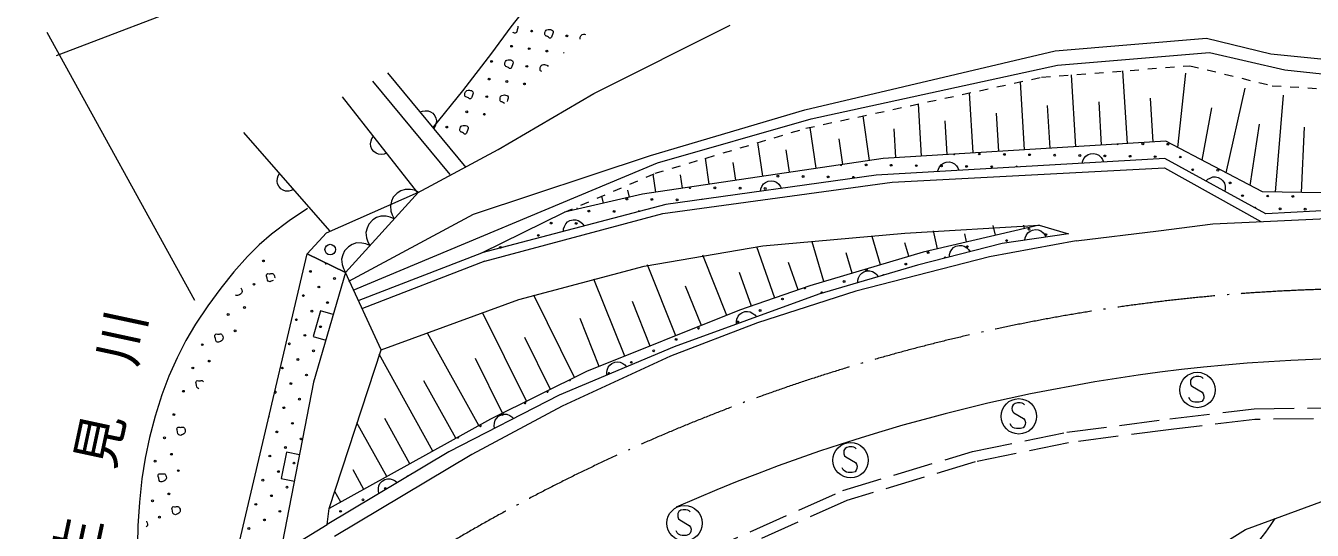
# Model space of a CAD drawing. Units: millimetres, scale not verified. Extents: x 40000 to 680000, y 20000 to 380000.
# Drawn here: x 250281 to 322692, y 306802 to 335176 of the extents above; entities that cross this region are included whole.
import ezdxf

# ---------------------------------------------------------------- set-up
doc = ezdxf.new("R2010")
doc.units = ezdxf.units.MM
doc.header["$LTSCALE"] = 1000
for name, pattern in [('USER1', [1, 0.5, -0.5]), ('USER2', [3, 2.25, -0.75]), ('USER4', [7.000001, 5.508197, -0.688525, 0.114754, -0.688525])]:
    doc.linetypes.add(name, pattern=pattern)
for name, color, linetype, lineweight in [('S-BGD', 1, 'Continuous', 13), ('S-BGD-HTXT', 6, 'Continuous', 13), ('S-BMK', 3, 'USER4', 13)]:
    doc.layers.add(name, color=color, linetype=linetype, lineweight=lineweight)
doc.styles.add('ＭＳ ゴシック', font='')
doc.styles.get('ＭＳ ゴシック').set_extended_font_data('MS Gothic')

# ---------------------------------------------------------------- blocks, each defined once
blk = doc.blocks.new('BUHIN47')
at = {"layer": 'S-BGD'}
blk.add_lwpolyline([(1018, 48), (930, 278), (799, 471), (590, 686), (360, 797), (117, 862), (-198, 847), (-434, 760), (-652, 627), (-840, 394), (-947, 190), (-1018, -48)], dxfattribs=at)
blk = doc.blocks.new('BUHIN109')
at = {"layer": 'S-BGD'}
blk.add_lwpolyline([(-448, 399), (-321, 470), (-189, 510), (-16, 532), (130, 498), (264, 436), (403, 312), (480, 187), (531, 46), (530, -131), (506, -266), (448, -399)], dxfattribs=at)
blk = doc.blocks.new('BUHIN158')
at = {"layer": 'S-BGD'}
blk.add_lwpolyline([(677, 231), (682, 312), (654, 390), (595, 479), (486, 590), (370, 658), (240, 684), (116, 653), (30, 576), (-20, 520), (-63, 421), (-54, 333), (104, -277), (81, -383), (20, -499), (-72, -576), (-165, -617), (-278, -630), (-419, -551), (-580, -387), (-639, -305), (-674, -206), (-676, -96), (-643, 34)], dxfattribs=at)
blk.add_circle((0, 0), 995, dxfattribs=at)

msp = doc.modelspace()

# ---------------------------------------------------------------- linework, layer by layer
at = {"layer": 'S-BGD'}
for p, q in [((282250, 331373), (289921, 335208)), ((281482, 334424), (281483, 334439)), ((308231, 333759), (316730, 334480)), ((316730, 334480), (320362, 333598)), ((294139, 330448), (308231, 333759)), ((308359, 332952), (316905, 333671)), ((316905, 333671), (321143, 332688)), ((320362, 333598), (331073, 332502)), ((275068, 327212), (270664, 332520)), ((294489, 329936), (308359, 332952)), ((309389, 328370), (309144, 332410)), ((312284, 328545), (312036, 332635)), ((315133, 328321), (315569, 332508)), ((321143, 332688), (331409, 331608)), ((269795, 332058), (274145, 326805)), ((306494, 328195), (306262, 332021)), ((317848, 326899), (318914, 331658)), ((268100, 331186), (272340, 325771)), ((276872, 328220), (282250, 331373)), ((303599, 328020), (303394, 331400)), ((313731, 328633), (313582, 331102)), ((320618, 325822), (321071, 331266)), ((285438, 327885), (294139, 330448)), ((300704, 327845), (300526, 330780)), ((305046, 328108), (304915, 330269)), ((307941, 328283), (307796, 330691)), ((310836, 328458), (310689, 330897)), ((316491, 327610), (317041, 330558)), ((285831, 327466), (294489, 329936)), ((297780, 327603), (297410, 330106)), ((302151, 327933), (302037, 329827)), ((319205, 326188), (319715, 329639)), ((262543, 329174), (267379, 323645)), ((294770, 327158), (294429, 329461)), ((296275, 327380), (296061, 328822)), ((299256, 327758), (299158, 329385)), ((322088, 325801), (322246, 329467)), ((272340, 325771), (276872, 328220)), ((291760, 326712), (291480, 328601)), ((293265, 326935), (293078, 328198)), ((314455, 328676), (298532, 327714)), ((319884, 325832), (314455, 328676)), ((268709, 320297), (285831, 327466)), ((275485, 324586), (285438, 327885)), ((298532, 327714), (284987, 325710)), ((288750, 326267), (288534, 327723)), ((290255, 326489), (290106, 327493)), ((314403, 327719), (298141, 326775)), ((320074, 324596), (314403, 327719)), ((285740, 325821), (285590, 326830)), ((298141, 326775), (286305, 325117)), ((287245, 326044), (287135, 326788)), ((299052, 326383), (314368, 327180)), ((314368, 327180), (319791, 324163)), ((284256, 325539), (284165, 325931)), ((286144, 324624), (299052, 326383)), ((267215, 323538), (272395, 325825)), ((272395, 325825), (268280, 321304)), ((284987, 325710), (280601, 324686)), ((282794, 325198), (282703, 325589)), ((337515, 325581), (319884, 325832)), ((268469, 320811), (275485, 324586)), ((286305, 325117), (275947, 322397)), ((275947, 322397), (280601, 324686)), ((276127, 321931), (286144, 324624)), ((281332, 324857), (281314, 324935)), ((319942, 324162), (325140, 324416)), ((327454, 324990), (320074, 324596)), ((299759, 323515), (307317, 323953)), ((307317, 323953), (300788, 322451)), ((304868, 323390), (304741, 323942)), ((306501, 323765), (306456, 323962)), ((307317, 323953), (308979, 323478)), ((314033, 323641), (317095, 324036)), ((317095, 324036), (319942, 324162)), ((266118, 322356), (267215, 323538)), ((291774, 322790), (299759, 323515)), ((295209, 320790), (294542, 323029)), ((298397, 321739), (297923, 323332)), ((299991, 322214), (299764, 322975)), ((301604, 322639), (301374, 323640)), ((303236, 323014), (303129, 323480)), ((309396, 323080), (304528, 322188)), ((308979, 323478), (305230, 322923)), ((309396, 323080), (314033, 323641)), ((261767, 303826), (266118, 322356)), ((268280, 321304), (266118, 322356)), ((266118, 322356), (268280, 321304)), ((269049, 319736), (275947, 322397)), ((285082, 321655), (291774, 322790)), ((289746, 318886), (288393, 322269)), ((292438, 319863), (291429, 322750)), ((300788, 322451), (294412, 320552)), ((296803, 321265), (296461, 322414)), ((305230, 322923), (300465, 321705)), ((276127, 321931), (269229, 319269)), ((278034, 319775), (285082, 321655)), ((286873, 317737), (285275, 321731)), ((293754, 320323), (293218, 321856)), ((300465, 321705), (294920, 320074)), ((304528, 322188), (297009, 320241)), ((268280, 321304), (266486, 315131)), ((270278, 316955), (268280, 321304)), ((283999, 316588), (282262, 320931)), ((291122, 319403), (290463, 321292)), ((262384, 320430), (262402, 320400)), ((294920, 320074), (286774, 317120)), ((288309, 318311), (287424, 320525)), ((294412, 320552), (290464, 319173)), ((297009, 320241), (291461, 318464)), ((270278, 316955), (278034, 319775)), ((281168, 315392), (278885, 320019)), ((285436, 317162), (284434, 319667)), ((278463, 314057), (275996, 319058)), ((282562, 316013), (281480, 318720)), ((290464, 319173), (281844, 315726)), ((275787, 312697), (272902, 317895)), ((291461, 318464), (286568, 316586)), ((279816, 314725), (278375, 317644)), ((267369, 308024), (270278, 316955)), ((273197, 311259), (270170, 316712)), ((277111, 313390), (275591, 316471)), ((286774, 317120), (280313, 314403)), ((286568, 316586), (280480, 313783)), ((281844, 315726), (276435, 313056)), ((260273, 315159), (260281, 315145)), ((266486, 315131), (264605, 305483)), ((274492, 311978), (272697, 315212)), ((280313, 314403), (274099, 311221)), ((280480, 313783), (275392, 311064)), ((276435, 313056), (267369, 308024)), ((270607, 309821), (268925, 312851)), ((271902, 310540), (270489, 313085)), ((318931, 306841), (331306, 311390)), ((274099, 311221), (267246, 307131)), ((275392, 311064), (267662, 306448)), ((269312, 309102), (268706, 310193)), ((268017, 308384), (267680, 308990)), ((267246, 307131), (267369, 308024)), ((232546, 285961), (267246, 307131)), ((257071, 307314), (257081, 307297)), ((314748, 304254), (318931, 306841))]:
    msp.add_line(p, q, dxfattribs=at)
at = {"layer": 'S-BGD', "linetype": 'USER1'}
for p, q in [((307454, 332278), (315805, 332929)), ((315805, 332929), (320441, 331804)), ((294191, 329409), (307454, 332278)), ((320441, 331804), (327946, 331353)), ((285703, 326878), (294191, 329409)), ((280601, 324686), (285703, 326878))]:
    msp.add_line(p, q, dxfattribs=at)
at = {"layer": 'S-BGD', "linetype": 'USER2'}
for p, q in [((314673, 313065), (319429, 313632)), ((319429, 313632), (331775, 313800)), ((308874, 312314), (314673, 313065)), ((319468, 313032), (314747, 312470)), ((331766, 313199), (319468, 313032)), ((303569, 311231), (308874, 312314)), ((314747, 312470), (308973, 311722)), ((308973, 311722), (303716, 310649)), ((296278, 309036), (303569, 311231)), ((303716, 310649), (296487, 308473)), ((288312, 305493), (296278, 309036)), ((296487, 308473), (288557, 304945))]:
    msp.add_line(p, q, dxfattribs=at)
at = {"layer": 'S-BGD'}
for points in [[(273222, 329454), (274889, 331521), (276519, 333640), (277604, 335109), (278734, 336536)], [(277978, 335145), (277986, 335066), (277945, 334955), (277916, 334859), (277897, 334806), (277868, 334779), (277832, 334758), (277786, 334756), (277719, 334804), (277709, 334810)], [(281483, 334439), (281483, 334475), (281488, 334534), (281520, 334605), (281555, 334649), (281593, 334678), (281670, 334699), (281739, 334699), (281793, 334689)], [(279336, 332601), (279293, 332614), (279258, 332642), (279238, 332662), (279228, 332695), (279229, 332730)], [(279229, 332730), (279229, 332767), (279234, 332825), (279266, 332896), (279301, 332941), (279339, 332969), (279416, 332990), (279485, 332990), (279545, 332979), (279608, 332968), (279652, 332937), (279687, 332891)], [(277236, 330796), (277174, 330842), (277124, 330873), (277082, 330893), (277039, 330906), (277004, 330934), (276984, 330953), (276974, 330987), (276975, 331021)], [(276975, 331021), (276975, 331058), (276980, 331116), (277012, 331188), (277047, 331232), (277085, 331261), (277162, 331281), (277231, 331282), (277291, 331271), (277354, 331259), (277398, 331228), (277433, 331182), (277441, 331104), (277400, 330992), (277377, 330916)], [(272483, 330328), (272620, 330379), (272756, 330398), (272930, 330395), (273070, 330339), (273192, 330258), (273311, 330114), (273369, 329979), (273398, 329832), (273371, 329657), (273327, 329527), (273249, 329404)], [(270590, 328006), (270452, 327959), (270315, 327944), (270141, 327952), (270003, 328011), (269883, 328097), (269768, 328243), (269714, 328380), (269690, 328528), (269721, 328702), (269769, 328831), (269850, 328951)], [(265356, 325958), (265221, 325903), (265085, 325880), (264911, 325879), (264770, 325931), (264645, 326010), (264523, 326150), (264461, 326283), (264429, 326430), (264451, 326605), (264492, 326736), (264566, 326861)], [(316713, 326447), (316821, 326544), (316941, 326612), (317104, 326673), (317255, 326672), (317399, 326641), (317561, 326551), (317665, 326446), (317746, 326320), (317784, 326148), (317791, 326010), (317764, 325868)], [(291629, 325863), (291657, 326006), (291712, 326132), (291807, 326278), (291927, 326368), (292061, 326429), (292245, 326455), (292391, 326433), (292532, 326380), (292666, 326266), (292753, 326160), (292817, 326029)], [(266148, 324889), (265117, 324197), (264115, 323453), (263424, 322852), (262766, 322198), (261993, 321332), (261264, 320425), (260533, 319432), (259846, 318399), (259297, 317471), (258796, 316505), (258345, 315469), (257950, 314410), (257574, 313226), (257256, 312026), (257007, 310862), (256817, 309689), (256676, 308380), (256594, 307053), (256551, 304974), (256568, 302886), (256590, 301808), (256616, 300731)], [(280545, 323605), (280557, 323750), (280597, 323882), (280674, 324039), (280783, 324142), (280909, 324218), (281089, 324265), (281236, 324261), (281382, 324224), (281528, 324126), (281628, 324032), (281706, 323910)], [(306511, 323113), (306538, 323256), (306592, 323383), (306686, 323530), (306806, 323621), (306939, 323683), (307123, 323710), (307269, 323689), (307410, 323637), (307545, 323524), (307633, 323418), (307698, 323288)], [(302266, 322166), (302278, 322311), (302319, 322443), (302397, 322599), (302507, 322701), (302633, 322777), (302813, 322823), (302960, 322817), (303106, 322780), (303252, 322681), (303351, 322586), (303429, 322463)], [(264200, 320850), (264157, 320824), (264100, 320802), (264039, 320780), (263985, 320784), (263932, 320806), (263885, 320869), (263864, 320986), (263840, 321083), (263829, 321139), (263840, 321176), (263860, 321213), (263899, 321239), (263981, 321231), (264040, 321230), (264086, 321234), (264129, 321245), (264174, 321239), (264201, 321232), (264227, 321208), (264244, 321178)], [(264244, 321178), (264262, 321147), (264288, 321094), (264297, 321016), (264292, 320984)], [(297117, 320720), (297124, 320866), (297160, 320999), (297232, 321157), (297339, 321264), (297462, 321344), (297640, 321396), (297788, 321396), (297935, 321364), (298084, 321270), (298186, 321179), (298268, 321059)], [(262402, 320400), (262420, 320368), (262446, 320316), (262455, 320238), (262447, 320182), (262429, 320138), (262373, 320081), (262314, 320045), (262257, 320024), (262197, 320001), (262143, 320006), (262090, 320027)], [(267593, 318938), (266872, 319147), (266454, 317707), (267174, 317497)], [(290283, 318392), (290281, 318538), (290309, 318673), (290371, 318836), (290471, 318948), (290589, 319036), (290764, 319099), (290911, 319108), (291059, 319085), (291214, 319001), (291322, 318916), (291411, 318801)], [(282990, 315529), (282981, 315675), (283002, 315810), (283056, 315976), (283150, 316094), (283263, 316187), (283435, 316259), (283581, 316275), (283731, 316260), (283890, 316184), (284001, 316104), (284096, 315994)], [(260015, 314764), (259962, 314786), (259915, 314850), (259893, 314966), (259869, 315064), (259858, 315119), (259869, 315157), (259889, 315193), (259928, 315219), (260010, 315212), (260069, 315211), (260115, 315215), (260159, 315225), (260204, 315219), (260231, 315212), (260256, 315189), (260273, 315159)], [(276672, 312538), (276652, 312683), (276663, 312820), (276704, 312989), (276788, 313114), (276895, 313215), (277060, 313300), (277205, 313327), (277355, 313323), (277520, 313259), (277637, 313188), (277740, 313085)], [(265689, 311043), (264953, 311186), (264666, 309714), (265402, 309571)], [(270157, 308868), (270128, 309011), (270130, 309149), (270160, 309321), (270236, 309450), (270336, 309558), (270496, 309654), (270638, 309690), (270789, 309696), (270957, 309642), (271078, 309579), (271188, 309483)], [(257081, 307297), (257099, 307265), (257125, 307213), (257134, 307135), (257126, 307079), (257108, 307035), (257062, 306987)], [(304431, 292735), (306402, 294786), (308422, 296799), (309131, 297394), (309877, 297940), (311807, 299170), (313703, 300450), (314717, 301274), (315694, 302146), (317275, 303640), (318811, 305176), (319465, 305915), (320072, 306690), (320344, 307071), (320608, 307458)]]:
    msp.add_lwpolyline(points, dxfattribs=at)
for points in [[(279501, 334712), (279502, 334748), (279506, 334806), (279538, 334878), (279574, 334922), (279612, 334951), (279689, 334971), (279757, 334972), (279817, 334961), (279881, 334949), (279925, 334918), (279960, 334872), (279968, 334794), (279926, 334683), (279897, 334587), (279878, 334533), (279850, 334507), (279814, 334486), (279767, 334483), (279700, 334532), (279650, 334563), (279608, 334583), (279566, 334596), (279530, 334624), (279511, 334643), (279501, 334677)], [(277247, 333003), (277248, 333039), (277252, 333098), (277284, 333169), (277320, 333213), (277358, 333242), (277435, 333263), (277503, 333263), (277563, 333252), (277627, 333241), (277671, 333210), (277706, 333164), (277714, 333085), (277672, 332974), (277643, 332878), (277624, 332824), (277596, 332798), (277560, 332777), (277513, 332774), (277446, 332823), (277396, 332854), (277354, 332874), (277312, 332887), (277276, 332915), (277257, 332935), (277247, 332968)], [(274993, 331294), (274994, 331331), (274998, 331389), (275030, 331460), (275066, 331504), (275104, 331533), (275181, 331554), (275250, 331554), (275310, 331543), (275373, 331532), (275417, 331501), (275452, 331455), (275460, 331376), (275419, 331265), (275389, 331169), (275370, 331116), (275342, 331089), (275306, 331068), (275259, 331066), (275193, 331114), (275142, 331145), (275101, 331165), (275058, 331178), (275022, 331206), (275003, 331226), (274993, 331259)], [(274721, 329313), (274721, 329349), (274726, 329408), (274758, 329479), (274793, 329523), (274831, 329552), (274908, 329572), (274977, 329573), (275037, 329562), (275101, 329550), (275144, 329519), (275179, 329474), (275187, 329395), (275146, 329284), (275117, 329188), (275098, 329134), (275069, 329108), (275033, 329087), (274986, 329084), (274920, 329133), (274870, 329164), (274828, 329184), (274785, 329197), (274750, 329225), (274730, 329245), (274720, 329278)], [(261338, 317779), (261356, 317748), (261382, 317695), (261391, 317617), (261383, 317561), (261365, 317517), (261309, 317460), (261250, 317425), (261193, 317404), (261133, 317381), (261079, 317385), (261026, 317407), (260979, 317470), (260957, 317587), (260933, 317684), (260922, 317740), (260933, 317777), (260954, 317814), (260992, 317840), (261074, 317832), (261133, 317831), (261180, 317835), (261223, 317846), (261268, 317840), (261295, 317833), (261320, 317809)], [(259209, 312538), (259228, 312506), (259254, 312454), (259262, 312376), (259254, 312320), (259237, 312276), (259181, 312219), (259122, 312184), (259065, 312162), (259004, 312140), (258951, 312144), (258898, 312165), (258851, 312229), (258829, 312346), (258805, 312443), (258794, 312499), (258805, 312536), (258825, 312572), (258864, 312599), (258946, 312591), (259005, 312590), (259051, 312594), (259095, 312605), (259140, 312599), (259166, 312592), (259192, 312568)], [(258145, 309917), (258163, 309886), (258189, 309833), (258198, 309756), (258190, 309699), (258172, 309655), (258117, 309598), (258058, 309563), (258001, 309542), (257940, 309519), (257887, 309523), (257833, 309545), (257786, 309608), (257765, 309725), (257741, 309822), (257730, 309878), (257741, 309916), (257761, 309952), (257800, 309978), (257882, 309970), (257941, 309969), (257987, 309973), (258031, 309984), (258076, 309978), (258102, 309971), (258128, 309947)], [(258924, 308075), (258942, 308043), (258968, 307991), (258977, 307913), (258969, 307857), (258951, 307813), (258895, 307756), (258836, 307721), (258779, 307699), (258719, 307677), (258665, 307681), (258612, 307702), (258565, 307766), (258543, 307883), (258519, 307980), (258508, 308036), (258519, 308073), (258540, 308109), (258579, 308136), (258660, 308128), (258719, 308127), (258766, 308131), (258809, 308142), (258854, 308136), (258881, 308129), (258906, 308105)]]:
    msp.add_lwpolyline(points, close=True, dxfattribs=at)
for centre, radius in [((278756, 334877), 49.8), ((280738, 334605), 49.8), ((277629, 334023), 49.8), ((278620, 333887), 49.8), ((276502, 333169), 49.8), ((279611, 333750), 49.8), ((278484, 332896), 49.8), ((276366, 332178), 49.8), ((277357, 332042), 49.8), ((278347, 331905), 49.8), ((276230, 331187), 49.8), ((275103, 330333), 49.8), ((276094, 330197), 49.8), ((273976, 329479), 49.8), ((313154, 328533), 49.8), ((314568, 328511), 49.8), ((297578, 327351), 49.8), ((298992, 327330), 49.8), ((300406, 327309), 49.8), ((301820, 327287), 49.8), ((303235, 327266), 49.8), ((303952, 327963), 49.8), ((305366, 327942), 49.8), ((306780, 327921), 49.8), ((308194, 327899), 49.8), ((309608, 327878), 49.8), ((311022, 327857), 49.8), ((312436, 327836), 49.8), ((313851, 327815), 49.8), ((315265, 327794), 49.8), ((292619, 326718), 49.8), ((294033, 326696), 49.8), ((295447, 326675), 49.8), ((296861, 326654), 49.8), ((304649, 327245), 49.8), ((315961, 327076), 49.8), ((317375, 327055), 49.8), ((289073, 326063), 49.8), ((290487, 326042), 49.8), ((291901, 326021), 49.8), ((318072, 326338), 49.8), ((284113, 325430), 49.8), ((285527, 325409), 49.8), ((286941, 325388), 49.8), ((318768, 325620), 49.8), ((320182, 325599), 49.8), ((321596, 325578), 49.8), ((281981, 324755), 49.8), ((283396, 324734), 49.8), ((320879, 324881), 49.8), ((322293, 324860), 49.8), ((279850, 324079), 49.8), ((281264, 324058), 49.8), ((306749, 323736), 49.8), ((279132, 323383), 49.8), ((305490, 323092), 49.8), ((307700, 323429), 49.8), ((267420, 322587), 298), ((277001, 322708), 49.8), ((301069, 322417), 49.8), ((303279, 322754), 49.8), ((263659, 321948), 49.8), ((299810, 321772), 49.8), ((266303, 321358), 49.8), ((267661, 320964), 49.8), ((296341, 320790), 49.8), ((297600, 321434), 49.8), ((263127, 320638), 49.8), ((266785, 320482), 49.8), ((262595, 319328), 49.8), ((265908, 320000), 49.8), ((267266, 319606), 49.8), ((292872, 319808), 49.8), ((261673, 318939), 49.8), ((265513, 318642), 49.8), ((266390, 319124), 49.8), ((291613, 319163), 49.8), ((262063, 318017), 49.8), ((266871, 318248), 49.8), ((290354, 318518), 49.8), ((260220, 317239), 49.8), ((265119, 317284), 49.8), ((265995, 317766), 49.8), ((286885, 317536), 49.8), ((265600, 316408), 49.8), ((266477, 316890), 49.8), ((285626, 316891), 49.8), ((259688, 315929), 49.8), ((260609, 316318), 49.8), ((264724, 315926), 49.8), ((284368, 316247), 49.8), ((265206, 315050), 49.8), ((266082, 315532), 49.8), ((259156, 314618), 49.8), ((264811, 313692), 49.8), ((265687, 314174), 49.8), ((258624, 313308), 49.8), ((265293, 312816), 49.8), ((264416, 312334), 49.8), ((258092, 311998), 49.8), ((264898, 311458), 49.8), ((265774, 311939), 49.8), ((257560, 310688), 49.8), ((258481, 311077), 49.8), ((264021, 310976), 49.8), ((258870, 310155), 49.8), ((264503, 310100), 49.8), ((265380, 310581), 49.8), ((263627, 309618), 49.8), ((264985, 309223), 49.8), ((270521, 309156), 49.8), ((257417, 308456), 49.8), ((258338, 308845), 49.8), ((264108, 308741), 49.8), ((269263, 308511), 49.8), ((263232, 308260), 49.8), ((264590, 307865), 49.8), ((268004, 307867), 49.8), ((257806, 307535), 49.8), ((263714, 307383), 49.8), ((262837, 306902), 49.8)]:
    msp.add_circle(centre, radius, dxfattribs=at)
for centre, radius, start, end in [((280601, 333614), 49.8, 100.91684, 160.09596), ((311740, 328554), 49.8, 239.86198, 307.05327), ((296164, 327372), 49.8, 197.58537, 359.24684), ((302538, 327984), 49.8, 217.18473, 329.73052), ((306063, 327224), 49.8, 15.66029, 170.98413), ((287659, 326084), 49.8, 163.76689, 33.06533), ((288355, 325367), 49.8, 56.18365, 139.76231), ((284810, 324713), 49.8, 19.81872, 190.1495), ((319465, 324902), 49.8, 1.59131, 120.72431), ((267179, 321840), 49.8, 154.28239, 333.84931), ((302021, 322110), 49.8, 6.99736, 201.6816), ((298551, 321127), 49.8, 33.01368, 179.78531), ((294131, 320452), 49.8, 197.21187, 21.30578), ((295082, 320145), 49.8, 348.88608, 223.91292), ((288144, 318181), 49.8, 148.58052, 74.63048), ((326742, 217692), 98803, 90.90033, 113.78241), ((280898, 315265), 49.8, 261.12645, 329.88671), ((283109, 315602), 49.8, 356.87592, 228.7349), ((264329, 314568), 49.8, 205.39908, 128.16898), ((279640, 314620), 49.8, 206.98806, 24.02511), ((278381, 313975), 49.8, 163.91651, 71.3584), ((263935, 313210), 49.8, 301.37873, 32.18932), ((266169, 313297), 49.8, 131.50122, 206.43799), ((277122, 313331), 49.8, 181.94699, 53.32793), ((275863, 312686), 49.8, 197.50806, 37.76685), ((274605, 312041), 49.8, 212.32752, 22.9474), ((273346, 311397), 49.8, 284.56354, 313.50218), ((271780, 309800), 49.8, 69.57263, 172.07908)]:
    msp.add_arc(centre, radius, start, end, dxfattribs=at)
at = {"layer": 'S-BGD-HTXT'}
for p, q in [((252022, 333504), (275418, 342437)), ((251473, 334822), (259775, 319740))]:
    msp.add_line(p, q, dxfattribs=at)
at = {"layer": 'S-BMK'}
msp.add_arc((326359, 217965), 102429, 71.63049, 122.44415, dxfattribs=at)

# ---------------------------------------------------------------- block references
at = {"rotation": 45}
for name, p in [('BUHIN109', (310337, 327483)), ('BUHIN109', (302206, 327011)), ('BUHIN47', (271709, 325072)), ('BUHIN47', (270337, 323565)), ('BUHIN47', (268966, 322058)), ('BUHIN158', (316227, 314691)), ('BUHIN158', (306177, 313209)), ('BUHIN158', (296708, 310738)), ('BUHIN158', (287361, 307198))]:
    msp.add_blockref(name, p, dxfattribs=at)

# ---------------------------------------------------------------- texts
at = {"layer": 'S-BGD', "insert": (254211, 304326), "char_height": 2199, "attachment_point": 7, "rotation": 77.9, "style": 'ＭＳ ゴシック'}
msp.add_mtext('\\T1.97;生見川', dxfattribs=at)

doc.saveas('drawing.dxf')
